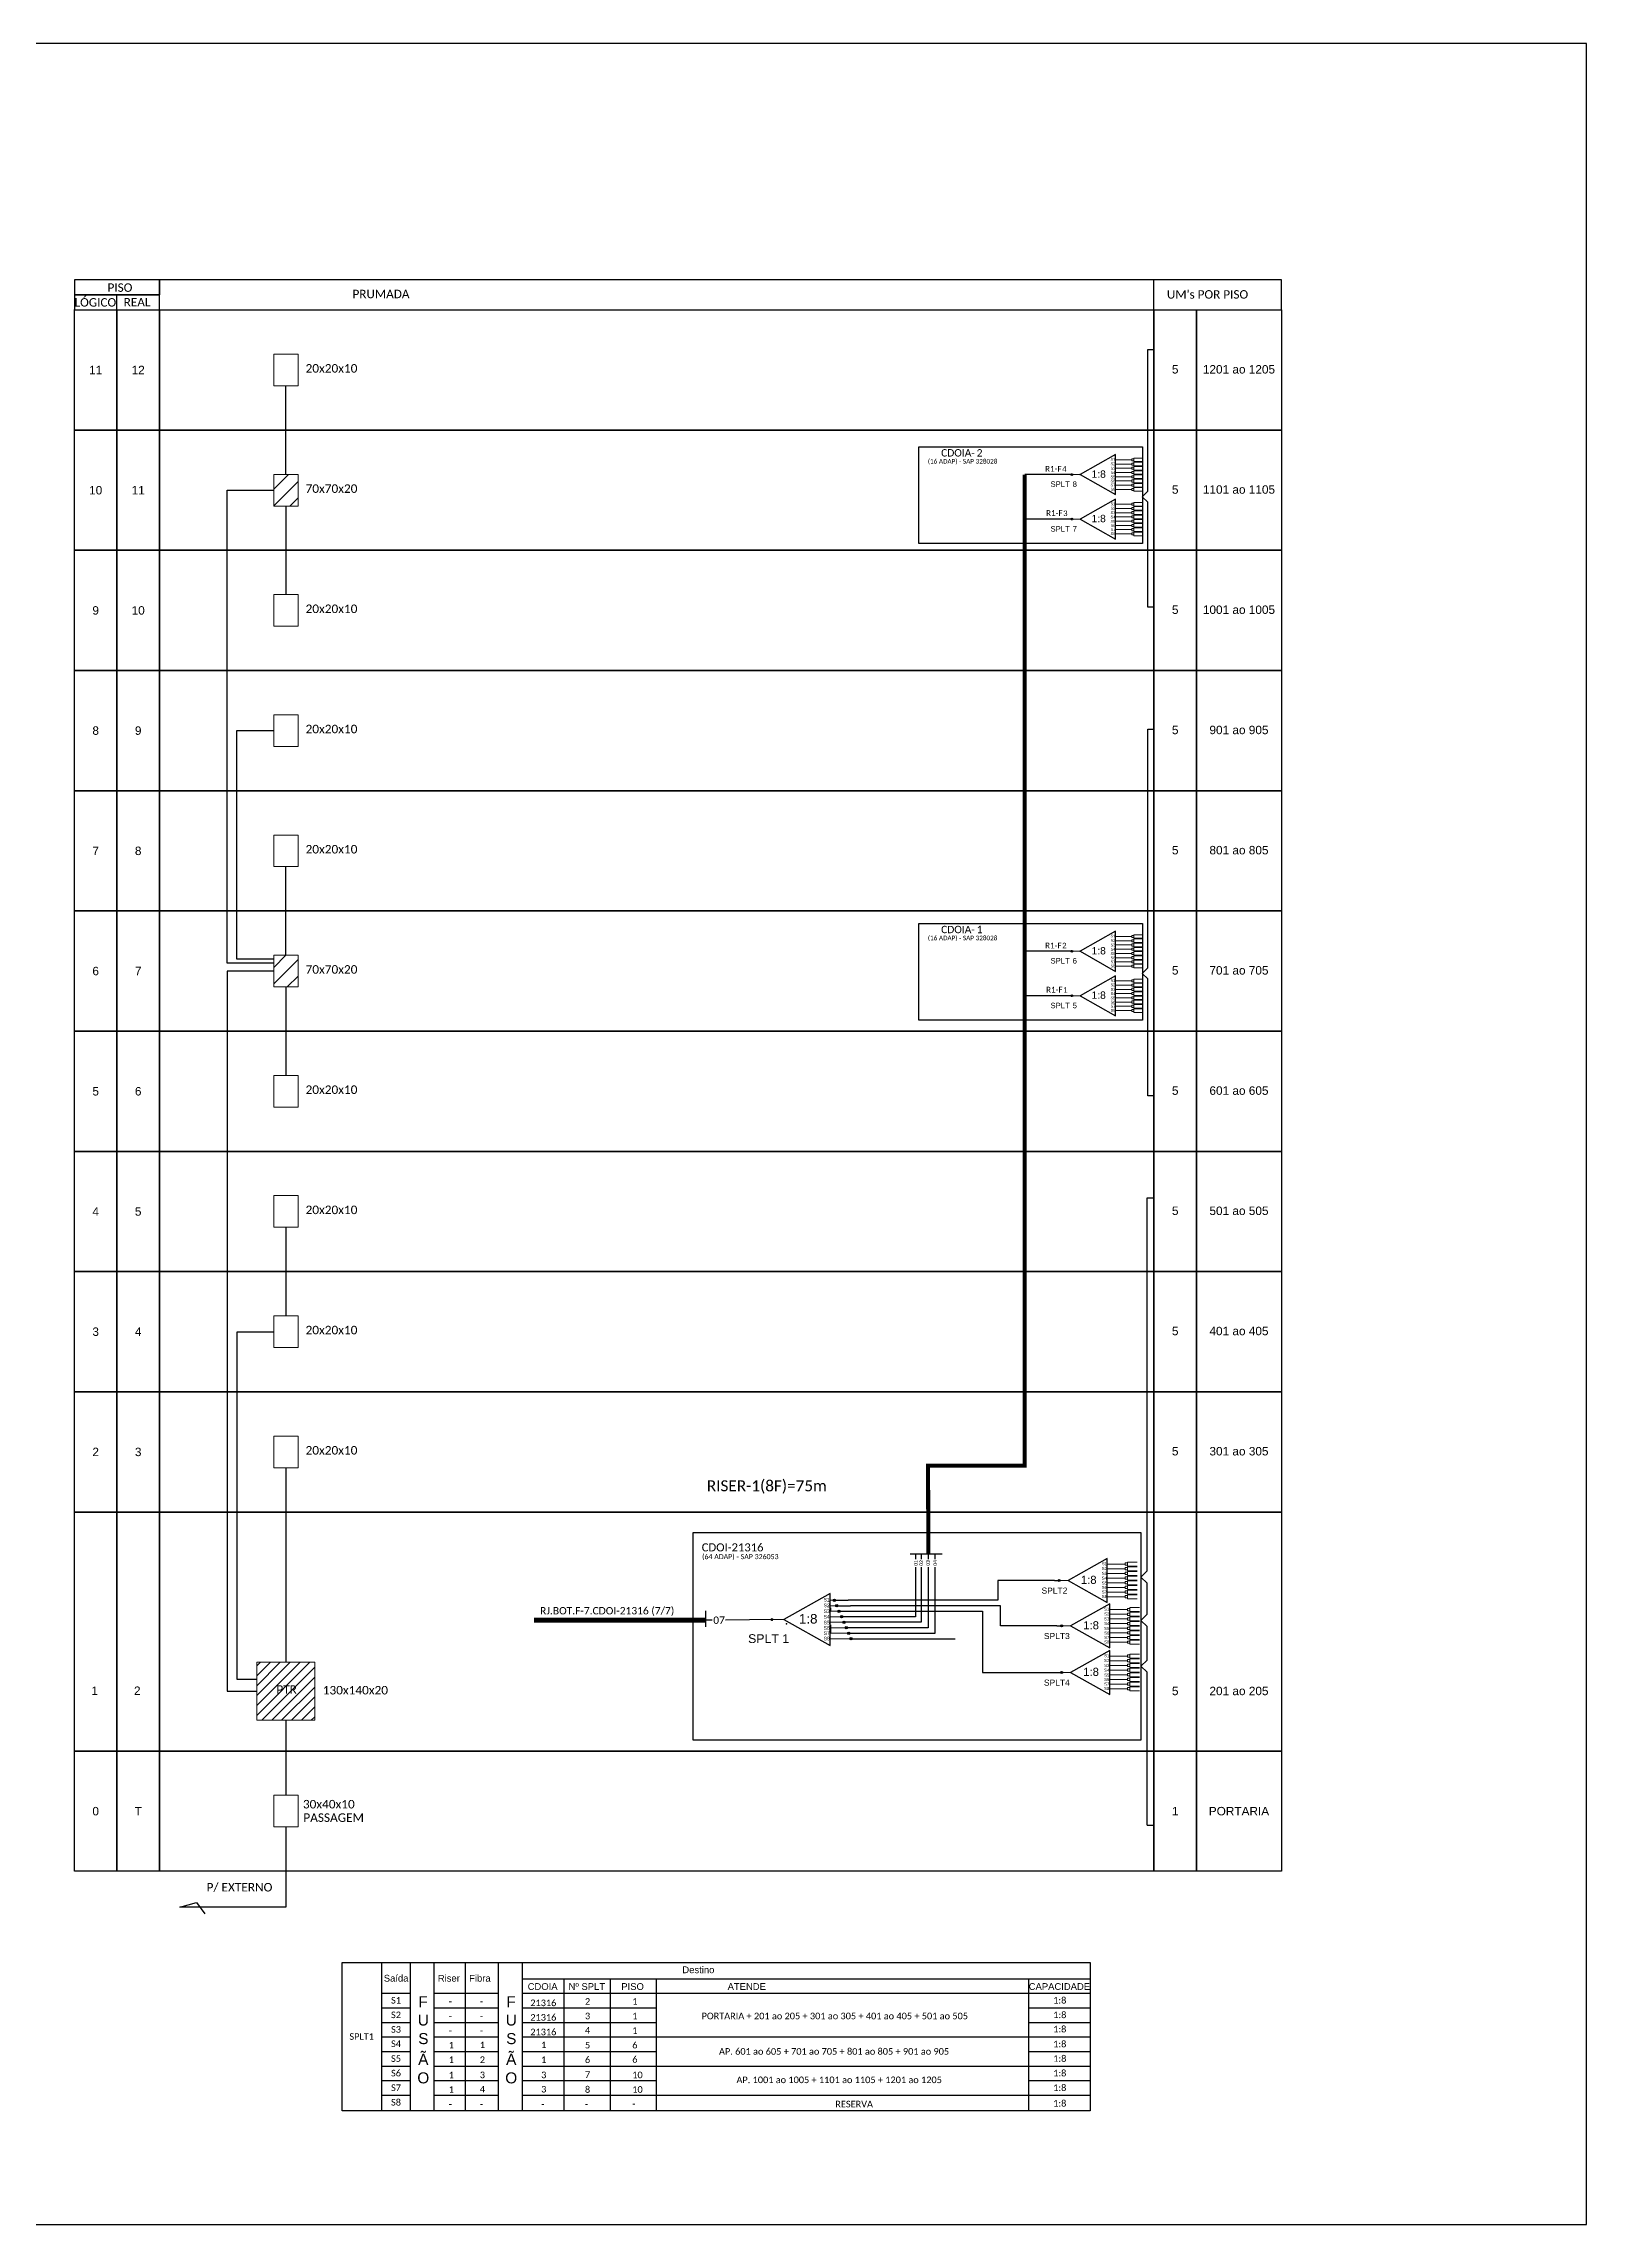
# Model space of a CAD drawing. Extents: x -89 to 749, y 705 to 1299.
# Drawn here: x 329 to 749, y 705 to 1299 of the extents above; entities that cross this region are included whole.
import ezdxf
from ezdxf.enums import TextEntityAlignment as Align

# ---------------------------------------------------------------- set-up
doc = ezdxf.new("R2010")
doc.units = 0
doc.styles.add('ARIAL', font='arial.ttf')
doc.styles.get("Standard").update_dxf_attribs({"font": 'arial.ttf'})
doc.styles.add('WMF-Calibri0', font='calibri.ttf')
doc.linetypes.add('RESERVA', pattern='A,0.5,-0.15,["RESERVA",Standard,S=0.18,R=0,X=0,Y=-0.1],-1.3', length=1.95)

# ---------------------------------------------------------------- blocks, each defined once
blk = doc.blocks.new('SPLT_1-8_SC-APC')
at = {"color": 1}
blk.add_lwpolyline([(-7.37, -2.1), (-17.04, -7.55), (-7.37, -13), (-7.37, -2.1)], dxfattribs=at)
at = {"color": 3, "lineweight": 0}
for points in [[(-2.99, -3.51), (-7.37, -3.51)], [(-7.37, -4.66), (-2.99, -4.66)], [(-2.41, -3.02), (-2.41, -4)], [(-2.41, -3.02), (0, -3.02)], [(-2.41, -4), (0, -4)], [(-2.41, -4.17), (-2.41, -5.16)], [(-2.41, -4.17), (0, -4.17)], [(-2.41, -5.16), (0, -5.16)], [(-2.41, -5.32), (-2.41, -6.31)], [(-2.41, -5.32), (0, -5.32)], [(-7.37, -5.82), (-2.99, -5.82)], [(-7.37, -6.97), (-2.99, -6.97)], [(-7.37, -8.12), (-2.99, -8.12)], [(-7.37, -9.28), (-2.99, -9.28)], [(-7.37, -10.43), (-2.99, -10.43)], [(-2.41, -6.31), (0, -6.31)], [(-2.41, -6.48), (-2.41, -7.46)], [(-2.41, -6.48), (0, -6.48)], [(-2.41, -7.46), (0, -7.46)], [(-2.41, -7.63), (-2.41, -8.62)], [(-2.41, -7.63), (0, -7.63)], [(-2.41, -8.62), (0, -8.62)], [(-2.41, -8.78), (-2.41, -9.77)], [(-2.41, -8.78), (0, -8.78)], [(-2.41, -9.77), (0, -9.77)], [(-2.41, -9.94), (-2.41, -10.92)], [(-2.41, -9.94), (0, -9.94)], [(-7.37, -11.58), (-2.99, -11.58)], [(-2.41, -10.92), (0, -10.92)], [(-2.41, -11.09), (-2.41, -12.08)], [(-2.41, -11.09), (0, -11.09)], [(-2.41, -12.08), (0, -12.08)]]:
    blk.add_lwpolyline(points, dxfattribs=at)
for points in [[(-2.99, -3.22), (-2.41, -3.22), (-2.41, -3.8), (-2.99, -3.8)], [(-2.99, -4.38), (-2.41, -4.38), (-2.41, -4.95), (-2.99, -4.95)], [(-2.99, -5.53), (-2.41, -5.53), (-2.41, -6.1), (-2.99, -6.1)], [(-2.99, -6.68), (-2.41, -6.68), (-2.41, -7.26), (-2.99, -7.26)], [(-2.99, -7.84), (-2.41, -7.84), (-2.41, -8.41), (-2.99, -8.41)], [(-2.99, -8.99), (-2.41, -8.99), (-2.41, -9.56), (-2.99, -9.56)], [(-2.99, -10.14), (-2.41, -10.14), (-2.41, -10.72), (-2.99, -10.72)], [(-2.99, -11.3), (-2.41, -11.3), (-2.41, -11.87), (-2.99, -11.87)]]:
    blk.add_lwpolyline(points, close=True, dxfattribs=at)
at = {"color": 1, "lineweight": 0}
blk.add_lwpolyline([(-17.04, -7.55), (-19.26, -7.55)], dxfattribs=at)
at = {"color": 1, "style": 'ARIAL'}
for s, height, p in [('S1', 0.75, (-8.74, -3.78)), ('S2', 0.75, (-8.74, -4.97)), ('1:8', 2, (-13.91, -8.4)), ('S3', 0.75, (-8.74, -6.18)), ('S4', 0.75, (-8.74, -7.36)), ('S5', 0.75, (-8.74, -8.57)), ('S6', 0.75, (-8.74, -9.69)), ('S7', 0.75, (-8.74, -10.78)), ('S8', 0.75, (-8.74, -11.9))]:
    blk.add_text(s, height=height, dxfattribs=at).set_placement(p)
blk = doc.blocks.new('SPLT_1-8_DIV_DIR')
h = blk.add_hatch(color=3)
h.dxf.hatch_style = 1
edge = h.paths.add_edge_path()
edge.add_arc((12.77, 4.04), 0.242, 0, 360)
h = blk.add_hatch(color=3)
h.dxf.hatch_style = 1
edge = h.paths.add_edge_path()
edge.add_arc((13.27, 2.88), 0.242, 0, 360)
h = blk.add_hatch(color=3)
h.dxf.hatch_style = 1
edge = h.paths.add_edge_path()
edge.add_arc((13.77, 1.73), 0.242, 0, 360)
h = blk.add_hatch(color=3)
h.dxf.hatch_style = 1
edge = h.paths.add_edge_path()
edge.add_arc((14.27, 0.58), 0.242, 0, 360)
h = blk.add_hatch(color=3)
h.dxf.hatch_style = 1
edge = h.paths.add_edge_path()
edge.add_arc((14.77, -0.58), 0.242, 0, 360)
h = blk.add_hatch(color=3)
h.dxf.hatch_style = 1
edge = h.paths.add_edge_path()
edge.add_arc((15.27, -1.73), 0.242, 0, 360)
h = blk.add_hatch(color=3)
h.dxf.hatch_style = 1
edge = h.paths.add_edge_path()
edge.add_arc((15.77, -2.88), 0.242, 0, 360)
h = blk.add_hatch(color=3)
h.dxf.hatch_style = 1
edge = h.paths.add_edge_path()
edge.add_arc((16.27, -4.04), 0.242, 0, 360)
at = {"color": 1}
blk.add_lwpolyline([(11.89, 5.45), (2.22, 0), (11.89, -5.45), (11.89, 5.45)], dxfattribs=at)
at = {"color": 1, "lineweight": 0}
blk.add_lwpolyline([(2.22, 0), (0, 0)], dxfattribs=at)
at = {"color": 7, "lineweight": 0}
for points in [[(12.77, 4.04), (11.89, 4.04)], [(11.89, 2.88), (13.27, 2.88)], [(11.89, 1.73), (13.77, 1.73)], [(11.89, 0.58), (14.27, 0.58)], [(11.89, -0.58), (14.77, -0.58)], [(11.89, -1.73), (15.27, -1.73)], [(11.89, -2.88), (15.77, -2.88)], [(11.89, -4.04), (16.27, -4.04)]]:
    blk.add_lwpolyline(points, dxfattribs=at)
at = {"color": 3}
for centre in [(12.77, 4.04), (13.27, 2.88), (13.77, 1.73), (14.27, 0.58), (14.77, -0.58), (15.27, -1.73), (15.77, -2.88), (16.27, -4.04)]:
    blk.add_circle(centre, 0.242, dxfattribs=at)
at = {"color": 1, "style": 'ARIAL'}
for s, height, p in [('1:8', 2, (5.35, -0.85)), ('S1', 0.75, (10.52, 3.77)), ('S2', 0.75, (10.52, 2.58)), ('S3', 0.75, (10.52, 1.37)), ('S4', 0.75, (10.52, 0.19)), ('S5', 0.75, (10.52, -1.02)), ('S6', 0.75, (10.52, -2.14)), ('S7', 0.75, (10.52, -3.24)), ('S8', 0.75, (10.52, -4.36))]:
    blk.add_text(s, height=height, dxfattribs=at).set_placement(p)

msp = doc.modelspace()

# ---------------------------------------------------------------- hatches: boundary and pattern name
h = msp.add_hatch()
h.set_pattern_fill('ANSI31', color=1, style=0)
h.paths.add_polyline_path([(398.47, 1181.69), (391.85, 1181.69), (391.85, 1173.07), (398.47, 1173.07)])
h.paths.add_polyline_path([(398.47, 1050.72), (391.85, 1050.72), (391.85, 1042.1), (398.47, 1042.1)])
h.paths.add_polyline_path([(400.12, 1176.05), (415.23, 1176.05), (415.23, 1179.58), (400.12, 1179.58)], flags=9)
h.paths.add_polyline_path([(400.12, 1045.07), (415.23, 1045.07), (415.23, 1048.61), (400.12, 1048.61)], flags=9)
h = msp.add_hatch(color=3)
h.dxf.hatch_style = 1
edge = h.paths.add_edge_path()
edge.add_arc((609.18, 1181.62), 0.256, 0, 360)
h = msp.add_hatch(color=3)
h.dxf.hatch_style = 1
edge = h.paths.add_edge_path()
edge.add_arc((609.18, 1169.53), 0.256, 0, 360)
h = msp.add_hatch(color=3)
h.dxf.hatch_style = 1
edge = h.paths.add_edge_path()
edge.add_arc((609.18, 1051.78), 0.256, 0, 360)
h = msp.add_hatch(color=3)
h.dxf.hatch_style = 1
edge = h.paths.add_edge_path()
edge.add_arc((609.18, 1039.69), 0.256, 0, 360)
h = msp.add_hatch(color=3)
h.dxf.hatch_style = 1
edge = h.paths.add_edge_path()
edge.add_arc((605.73, 880.43), 0.282, 0, 360)
h = msp.add_hatch(color=3)
h.dxf.hatch_style = 1
edge = h.paths.add_edge_path()
edge.add_arc((527.49, 869.76), 0.41, 0, 360)
h = msp.add_hatch(color=3)
h.dxf.hatch_style = 1
edge = h.paths.add_edge_path()
edge.add_arc((606.38, 868.05), 0.282, 0, 360)
h = msp.add_hatch()
h.set_pattern_fill('ANSI31', color=1, scale=0.6)
h.set_pattern_definition([(45, (-82.9203, 3490.5365), (-1.3470384, 1.3470384), [])])
h.paths.add_polyline_path([(403.06, 858.13), (387.26, 858.13), (387.26, 842.32), (403.06, 842.32)])
h.paths.add_polyline_path([(391.99, 848.96), (398.8, 848.96), (398.8, 852.43), (391.99, 852.43)], flags=24)
h = msp.add_hatch(color=3)
h.dxf.hatch_style = 1
edge = h.paths.add_edge_path()
edge.add_arc((606.38, 855.37), 0.282, 0, 360)

# ---------------------------------------------------------------- linework, layer by layer
at = {"color": 5}
for p, q in [((565.13, 887.64), (573.89, 887.64)), ((544.49, 875.02), (548.23, 875.02)), ((589.7, 873.52), (548.88, 873.52)), ((589.7, 868.05), (589.7, 873.52)), ((605.06, 868.05), (589.7, 868.05))]:
    msp.add_line(p, q, dxfattribs=at)
at = {"color": 7}
for p, q in [((410.5, 776.37), (614.16, 776.37)), ((410.5, 735.95), (410.5, 776.37)), ((421.16, 776.37), (421.16, 735.95)), ((429.04, 776.37), (429.04, 735.95)), ((435.51, 735.95), (435.51, 776.37)), ((443.97, 776.37), (443.97, 735.95)), ((452.98, 776.37), (452.98, 735.95)), ((459.46, 776.37), (459.46, 735.95)), ((614.16, 776.37), (614.16, 735.95)), ((421.16, 767.99), (429.04, 767.99)), ((435.51, 767.99), (452.98, 767.99)), ((459.46, 771.95), (614.16, 771.95)), ((459.46, 767.99), (614.16, 767.99)), ((470.86, 771.95), (470.86, 735.95)), ((483.44, 771.95), (483.44, 735.95)), ((495.98, 771.95), (495.98, 735.95)), ((597.37, 771.95), (597.37, 735.95)), ((421.16, 764.02), (429.04, 764.02)), ((435.51, 764.02), (452.98, 764.02)), ((459.46, 764.02), (495.98, 764.02)), ((597.37, 764.02), (614.16, 764.02)), ((421.16, 760.05), (429.04, 760.05)), ((421.16, 756.08), (429.04, 756.08)), ((435.51, 760.05), (452.98, 760.05)), ((435.51, 756.08), (452.98, 756.08)), ((459.46, 760.05), (495.98, 760.05)), ((459.46, 756.08), (614.16, 756.08)), ((597.37, 760.05), (614.16, 760.05)), ((421.16, 752.11), (429.04, 752.11)), ((435.51, 752.11), (452.98, 752.11)), ((459.46, 752.11), (495.98, 752.11)), ((597.37, 752.11), (614.16, 752.11)), ((421.16, 748.14), (429.04, 748.14)), ((421.16, 744.18), (429.04, 744.18)), ((435.51, 748.14), (452.98, 748.14)), ((435.51, 744.18), (452.98, 744.18)), ((459.46, 748.14), (614.16, 748.14)), ((459.46, 744.18), (495.98, 744.18)), ((597.37, 744.18), (614.16, 744.18)), ((421.16, 740.21), (429.04, 740.21)), ((435.51, 740.21), (452.98, 740.21)), ((459.46, 740.21), (614.16, 740.21)), ((614.16, 735.95), (410.5, 735.95))]:
    msp.add_line(p, q, dxfattribs=at)
for points in [[(-89.32, 705.02), (749.25, 705.02), (749.25, 1299.02), (-89.32, 1299.02), (-89.32, 705.02)], [(349.17, 1226.5), (349.17, 1230.61)], [(360.74, 1226.5), (666.27, 1226.5), (666.27, 1234.72), (360.74, 1234.72), (360.74, 1234.72), (360.74, 1230.61)], [(631.51, 1226.5), (631.51, 1234.72)], [(543.41, 872.95), (543.41, 872.06)]]:
    msp.add_lwpolyline(points)
for points in [[(337.59, 1230.61), (360.74, 1230.61), (360.74, 1234.72), (337.59, 1234.72)], [(337.59, 1226.5), (360.74, 1226.5), (360.74, 1230.61), (337.59, 1230.61)]]:
    msp.add_lwpolyline(points, close=True)
for points in [[(337.59, 1226.5), (349.17, 1226.5), (349.17, 1193.76), (337.59, 1193.76)], [(349.17, 1226.5), (360.74, 1226.5), (360.74, 1193.76), (349.17, 1193.76)], [(360.74, 1226.5), (631.51, 1226.5), (631.51, 1193.76), (360.74, 1193.76)], [(631.51, 1226.5), (643.09, 1226.5), (643.09, 1193.76), (631.51, 1193.76)], [(643.09, 1226.5), (666.23, 1226.5), (666.23, 1193.76), (643.09, 1193.76)], [(337.59, 1193.76), (349.17, 1193.76), (349.17, 1161.01), (337.59, 1161.01)], [(349.17, 1193.76), (360.74, 1193.76), (360.74, 1161.01), (349.17, 1161.01)], [(360.74, 1193.76), (631.51, 1193.76), (631.51, 1161.01), (360.74, 1161.01)], [(631.51, 1193.76), (643.09, 1193.76), (643.09, 1161.01), (631.51, 1161.01)], [(643.09, 1193.76), (666.23, 1193.76), (666.23, 1161.01), (643.09, 1161.01)], [(337.59, 1161.01), (349.17, 1161.01), (349.17, 1128.27), (337.59, 1128.27)], [(349.17, 1161.01), (360.74, 1161.01), (360.74, 1128.27), (349.17, 1128.27)], [(360.74, 1161.01), (631.51, 1161.01), (631.51, 1128.27), (360.74, 1128.27)], [(631.51, 1161.01), (643.09, 1161.01), (643.09, 1128.27), (631.51, 1128.27)], [(643.09, 1161.01), (666.23, 1161.01), (666.23, 1128.27), (643.09, 1128.27)], [(337.59, 1128.27), (349.17, 1128.27), (349.17, 1095.52), (337.59, 1095.52)], [(349.17, 1128.27), (360.74, 1128.27), (360.74, 1095.52), (349.17, 1095.52)], [(360.74, 1128.27), (631.51, 1128.27), (631.51, 1095.52), (360.74, 1095.52)], [(631.51, 1128.27), (643.09, 1128.27), (643.09, 1095.52), (631.51, 1095.52)], [(643.09, 1128.27), (666.23, 1128.27), (666.23, 1095.52), (643.09, 1095.52)], [(337.59, 1095.52), (349.17, 1095.52), (349.17, 1062.78), (337.59, 1062.78)], [(349.17, 1095.52), (360.74, 1095.52), (360.74, 1062.78), (349.17, 1062.78)], [(360.74, 1095.52), (631.51, 1095.52), (631.51, 1062.78), (360.74, 1062.78)], [(631.51, 1095.52), (643.09, 1095.52), (643.09, 1062.78), (631.51, 1062.78)], [(643.09, 1095.52), (666.23, 1095.52), (666.23, 1062.78), (643.09, 1062.78)], [(337.59, 1062.78), (349.17, 1062.78), (349.17, 1030.04), (337.59, 1030.04)], [(349.17, 1062.78), (360.74, 1062.78), (360.74, 1030.04), (349.17, 1030.04)], [(360.74, 1062.78), (631.51, 1062.78), (631.51, 1030.04), (360.74, 1030.04)], [(631.51, 1062.78), (643.09, 1062.78), (643.09, 1030.04), (631.51, 1030.04)], [(643.09, 1062.78), (666.23, 1062.78), (666.23, 1030.04), (643.09, 1030.04)], [(337.59, 1030.04), (349.17, 1030.04), (349.17, 997.29), (337.59, 997.29)], [(349.17, 1030.04), (360.74, 1030.04), (360.74, 997.29), (349.17, 997.29)], [(360.74, 1030.04), (631.51, 1030.04), (631.51, 997.29), (360.74, 997.29)], [(631.51, 1030.04), (643.09, 1030.04), (643.09, 997.29), (631.51, 997.29)], [(643.09, 1030.04), (666.23, 1030.04), (666.23, 997.29), (643.09, 997.29)], [(337.59, 997.29), (349.17, 997.29), (349.17, 964.55), (337.59, 964.55)], [(349.17, 997.29), (360.74, 997.29), (360.74, 964.55), (349.17, 964.55)], [(360.74, 997.29), (631.51, 997.29), (631.51, 964.55), (360.74, 964.55)], [(631.51, 997.29), (643.09, 997.29), (643.09, 964.55), (631.51, 964.55)], [(643.09, 997.29), (666.23, 997.29), (666.23, 964.55), (643.09, 964.55)], [(337.59, 964.55), (349.17, 964.55), (349.17, 931.81), (337.59, 931.81)], [(349.17, 964.55), (360.74, 964.55), (360.74, 931.81), (349.17, 931.81)], [(360.74, 964.55), (631.51, 964.55), (631.51, 931.81), (360.74, 931.81)], [(631.51, 964.55), (643.09, 964.55), (643.09, 931.81), (631.51, 931.81)], [(643.09, 964.55), (666.23, 964.55), (666.23, 931.81), (643.09, 931.81)], [(337.59, 931.81), (349.17, 931.81), (349.17, 899.06), (337.59, 899.06)], [(349.17, 931.81), (360.74, 931.81), (360.74, 899.06), (349.17, 899.06)], [(360.74, 931.81), (631.51, 931.81), (631.51, 899.06), (360.74, 899.06)], [(631.51, 931.81), (643.09, 931.81), (643.09, 899.06), (631.51, 899.06)], [(643.09, 931.81), (666.23, 931.81), (666.23, 899.06), (643.09, 899.06)], [(337.59, 899.06), (349.17, 899.06), (349.17, 833.95), (337.59, 833.95)], [(349.17, 899.06), (360.74, 899.06), (360.74, 833.95), (349.17, 833.95)], [(360.74, 899.06), (631.51, 899.06), (631.51, 833.95), (360.74, 833.95)], [(631.51, 899.06), (643.09, 899.06), (643.09, 833.95), (631.51, 833.95)], [(643.09, 899.06), (666.23, 899.06), (666.23, 833.95), (643.09, 833.95)], [(337.59, 833.95), (349.17, 833.95), (349.17, 801.2), (337.59, 801.2)], [(349.17, 833.95), (360.74, 833.95), (360.74, 801.2), (349.17, 801.2)], [(360.74, 833.95), (631.51, 833.95), (631.51, 801.2), (360.74, 801.2)], [(631.51, 833.95), (643.09, 833.95), (643.09, 801.2), (631.51, 801.2)], [(643.09, 833.95), (666.23, 833.95), (666.23, 801.2), (643.09, 801.2)]]:
    msp.add_lwpolyline(points, close=True, dxfattribs=at)
at = {"color": 0, "lineweight": 0}
for points in [[(391.85, 1214.44), (398.47, 1214.44), (398.47, 1205.82), (391.85, 1205.82)], [(391.85, 1148.95), (398.47, 1148.95), (398.47, 1140.33), (391.85, 1140.33)], [(391.85, 1116.21), (398.47, 1116.21), (398.47, 1107.59), (391.85, 1107.59)], [(391.85, 1083.46), (398.47, 1083.46), (398.47, 1074.84), (391.85, 1074.84)], [(391.85, 1017.97), (398.47, 1017.97), (398.47, 1009.35), (391.85, 1009.35)], [(391.85, 985.23), (398.47, 985.23), (398.47, 976.61), (391.85, 976.61)], [(391.85, 952.49), (398.47, 952.49), (398.47, 943.87), (391.85, 943.87)], [(391.85, 919.74), (398.47, 919.74), (398.47, 911.12), (391.85, 911.12)], [(391.85, 821.89), (398.47, 821.89), (398.47, 813.27), (391.85, 813.27)]]:
    msp.add_lwpolyline(points, close=True, dxfattribs=at)
at = {"color": 3}
for points in [[(631.51, 1145.48), (629.86, 1145.48), (629.86, 1174.1), (628.29, 1175.61), (629.86, 1177.11), (629.86, 1215.67), (631.51, 1215.67)], [(395.16, 1181.69), (395.16, 1205.82)], [(391.85, 1048.58), (379.21, 1048.58), (379.21, 1177.38), (391.85, 1177.38)], [(395.16, 1173.07), (395.16, 1148.95)], [(391.85, 1049.67), (381.81, 1049.67), (381.81, 1111.9), (391.85, 1111.9)], [(631.51, 1012.41), (629.86, 1012.41), (629.86, 1044.26), (628.29, 1045.77), (629.86, 1047.28), (629.86, 1112.32), (631.51, 1112.32)], [(395.16, 1050.72), (395.16, 1074.84)], [(391.85, 1046.41), (379.21, 1046.41), (379.21, 850.23), (387.26, 850.23)], [(395.16, 1042.1), (395.16, 1017.97)], [(629.7, 877.41), (629.7, 879.68), (627.97, 881.34), (629.7, 883), (629.7, 984.61), (631.51, 984.61)], [(395.16, 976.61), (395.16, 952.49)], [(387.26, 853.46), (381.94, 853.46), (381.94, 948.18), (391.85, 948.18)], [(395.16, 911.12), (395.16, 858.13)], [(604.41, 880.43), (605.73, 880.43)], [(629.7, 861.65), (629.69, 867.88), (627.97, 869.54), (629.69, 871.2), (629.69, 877.41), (629.7, 877.41)], [(511.27, 869.63), (509.49, 869.63)], [(527.9, 869.78), (514.89, 869.64)], [(629.7, 813.8), (629.7, 855.42), (627.97, 857.08), (629.7, 858.74), (629.7, 861.65)], [(395.16, 842.32), (395.16, 821.89)], [(629.7, 813.8), (631.51, 813.8)]]:
    msp.add_lwpolyline(points, dxfattribs=at)
at = {"color": 1}
for points in [[(628.44, 1165.27), (628.44, 1165.27), (628.44, 1162.9), (567.47, 1162.9), (567.47, 1189.17), (575.31, 1189.17)], [(628.44, 1035.44), (628.44, 1035.44), (628.44, 1033.06), (567.47, 1033.06), (567.47, 1059.33), (575.31, 1059.33)], [(509.49, 867.77), (509.49, 872.14)], [(543.41, 868.31), (543.41, 866.24)], [(395.16, 813.27), (395.16, 791.47), (366.33, 791.47), (370.79, 792.7), (373.08, 789.58)]]:
    msp.add_lwpolyline(points, dxfattribs=at)
for points in [[(567.47, 1189.17), (628.44, 1189.17), (628.44, 1162.9), (567.47, 1162.9)], [(567.47, 1059.33), (628.44, 1059.33), (628.44, 1033.06), (567.47, 1033.06)], [(506.08, 893.47), (627.97, 893.47), (627.97, 836.96), (506.08, 836.96)]]:
    msp.add_lwpolyline(points, close=True, dxfattribs=at)
at = {"color": 5, "const_width": 1.1}
msp.add_lwpolyline([(596.35, 1181.62), (596.35, 911.66), (570.02, 911.66), (570.07, 887.64)], dxfattribs=at)
at = {"color": 1, "lineweight": 0}
for points in [[(391.85, 1181.69), (398.47, 1181.69), (398.47, 1173.07), (391.85, 1173.07)], [(391.85, 1050.72), (398.47, 1050.72), (398.47, 1042.1), (391.85, 1042.1)], [(387.26, 858.13), (403.06, 858.13), (403.06, 842.32), (387.26, 842.32)]]:
    msp.add_lwpolyline(points, close=True, dxfattribs=at)
at = {"color": 5}
for points in [[(609.18, 1181.62), (596.35, 1181.62)], [(609.18, 1169.53), (596.35, 1169.53)], [(609.18, 1051.78), (596.35, 1051.78)], [(609.18, 1039.69), (596.35, 1039.69)], [(566.62, 887.64), (566.62, 886.19)], [(568.15, 887.64), (568.15, 886.19)], [(570.07, 887.64), (570.07, 886.19)], [(571.99, 886.19), (571.99, 887.64)], [(566.62, 884.04), (566.62, 870.53), (546.44, 870.53)], [(568.15, 884.04), (568.15, 869.03), (547.09, 869.03)], [(570.07, 884.04), (570.07, 867.53), (547.74, 867.53)], [(604.41, 880.43), (589.05, 880.43), (589.05, 875.02), (548.23, 875.02)], [(548.39, 866.03), (571.99, 866.03), (571.99, 884.04)], [(544.18, 875.07), (544.18, 875.07)], [(545.14, 873.52), (548.88, 873.52)], [(545.79, 872.02), (584.82, 872.02), (584.82, 855.37), (606.1, 855.37)]]:
    msp.add_lwpolyline(points, dxfattribs=at)
at = {"color": 1, "const_width": 1.36}
msp.add_lwpolyline([(462.71, 869.64), (509.49, 869.63)], dxfattribs=at)
at = {"color": 2}
msp.add_lwpolyline([(605.06, 868.05), (606.38, 868.05)], dxfattribs=at)
at = {"color": 8, "linetype": 'RESERVA', "ltscale": 4}
msp.add_lwpolyline([(549.04, 864.53), (577.42, 864.53)], dxfattribs=at)
at = {"color": 3}
for centre, radius in [((609.18, 1181.62), 0.256), ((609.18, 1169.53), 0.256), ((609.18, 1051.78), 0.256), ((609.18, 1039.69), 0.256), ((605.73, 880.43), 0.282), ((606.38, 868.05), 0.282), ((606.38, 855.37), 0.282)]:
    msp.add_circle(centre, radius, dxfattribs=at)
at = {"color": 7}
for p in [(337.59, 1226.5), (337.59, 1193.76), (337.59, 1161.01), (337.59, 1128.27), (337.59, 1095.52), (337.59, 1062.78), (337.59, 1030.04), (337.59, 997.29), (337.59, 964.55), (337.59, 931.81), (337.59, 899.06), (337.59, 833.95)]:
    msp.add_point(p, dxfattribs=at)
for p in [(611.4, 1181.62), (611.4, 1051.78), (531.46, 868.58)]:
    msp.add_point(p)

# ---------------------------------------------------------------- block references
at = {"color": 3}
for p in [(628.44, 1189.17), (628.44, 1177.07), (628.44, 1059.33), (628.44, 1047.24)]:
    msp.add_blockref('SPLT_1-8_SC-APC', p, dxfattribs=at)
at = {"color": 3, "xscale": 1.1, "yscale": 1.1, "zscale": 1.1}
for p in [(626.92, 888.73), (627.57, 876.35), (627.57, 863.67)]:
    msp.add_blockref('SPLT_1-8_SC-APC', p, dxfattribs=at)
at = {"xscale": 1.3, "yscale": 1.3, "zscale": 1.3}
msp.add_blockref('SPLT_1-8_DIV_DIR', (527.9, 869.78), dxfattribs=at)

# ---------------------------------------------------------------- texts
at = {"style": 'WMF-Calibri0'}
for s, height, p in [('  LÓGICO', 2.3, (336.01, 1227.39)), ('     PISO', 2.3, (342.55, 1231.42)), ('    REAL', 2.3, (347.77, 1227.45)), ('PRUMADA', 2.3, (413.3, 1229.68)), ("UM's POR PISO", 2.3, (635.04, 1229.56)), ('20x20x10', 2.317, (400.53, 1209.41)), ('20x20x10', 2.317, (400.53, 1143.92)), ('20x20x10', 2.317, (400.53, 1111.18)), ('20x20x10', 2.317, (400.53, 1078.43)), ('20x20x10', 2.317, (400.53, 1012.94)), ('20x20x10', 2.317, (400.53, 980.2)), ('20x20x10', 2.317, (400.53, 947.46)), ('20x20x10', 2.317, (400.53, 914.71)), ('07', 2, (511.53, 868.6)), ('PTR', 2.317, (392.57, 849.55)), ('130x140x20', 2.317, (405.2, 849.37)), ('30x40x10', 2.317, (399.8, 818.32)), ('PASSAGEM', 2.317, (399.92, 814.66)), ('P/ EXTERNO', 2.317, (373.57, 795.7))]:
    msp.add_text(s, height=height, dxfattribs=at).set_placement(p)
at = {"color": 7, "style": 'ARIAL'}
for s, height, p in [('11', 2.3, (343.38, 1210.13)), ('12', 2.3, (354.95, 1210.13)), ('5', 2.3, (637.3, 1210.31)), ('1201 ao 1205', 2.3, (654.66, 1210.31)), ('10', 2.3, (343.38, 1177.38)), ('11', 2.3, (354.95, 1177.38)), ('5', 2.3, (637.3, 1177.57)), ('1101 ao 1105', 2.3, (654.66, 1177.57)), ('9', 2.3, (343.38, 1144.64)), ('10', 2.3, (354.95, 1144.64)), ('5', 2.3, (637.3, 1144.83)), ('1001 ao 1005', 2.3, (654.66, 1144.83)), ('8', 2.3, (343.38, 1111.9)), ('9', 2.3, (354.95, 1111.9)), ('5', 2.3, (637.3, 1112.08)), ('901 ao 905', 2.3, (654.66, 1112.08)), ('7', 2.3, (343.38, 1079.15)), ('8', 2.3, (354.95, 1079.15)), ('5', 2.3, (637.3, 1079.34)), ('801 ao 805', 2.3, (654.66, 1079.34)), ('6', 2.3, (343.38, 1046.41)), ('7', 2.3, (354.95, 1046.41)), ('5', 2.3, (637.3, 1046.6)), ('701 ao 705', 2.3, (654.66, 1046.6)), ('5', 2.3, (343.38, 1013.66)), ('6', 2.3, (354.95, 1013.66)), ('5', 2.3, (637.3, 1013.85)), ('601 ao 605', 2.3, (654.66, 1013.85)), ('4', 2.3, (343.38, 980.92)), ('5', 2.3, (354.95, 980.92)), ('5', 2.3, (637.3, 981.11)), ('501 ao 505', 2.3, (654.66, 981.11)), ('3', 2.3, (343.38, 948.18)), ('4', 2.3, (354.95, 948.18)), ('5', 2.3, (637.3, 948.36)), ('401 ao 405', 2.3, (654.66, 948.36)), ('2', 2.3, (343.38, 915.43)), ('3', 2.3, (354.95, 915.43)), ('5', 2.3, (637.3, 915.62)), ('301 ao 305', 2.3, (654.66, 915.62)), ('1', 2.3, (343.13, 850.38)), ('2', 2.3, (354.71, 850.38)), ('5', 2.3, (637.3, 850.32)), ('201 ao 205', 2.3, (654.66, 850.32)), ('0', 2.3, (343.38, 817.58)), ('T', 2.3, (354.95, 817.58)), ('1', 2.3, (637.3, 817.58)), ('PORTARIA', 2.3, (654.66, 817.58)), ('Saída', 1.84, (425.18, 772.07)), ('Riser', 1.84, (439.53, 772.07)), ('Fibra', 1.84, (447.99, 772.07)), ('Destino', 1.84, (507.47, 774.37)), ('CDOIA', 1.84, (465.07, 769.81)), ('Nº SPLT', 1.84, (477.1, 769.81)), ('PISO', 1.84, (489.56, 769.81)), ('ATENDE', 1.84, (520.65, 769.81)), ('CAPACIDADE', 1.84, (605.77, 769.81))]:
    msp.add_text(s, height=height, dxfattribs=at).set_placement(p, align=Align.MIDDLE_CENTER)
at = {"color": 1, "style": 'WMF-Calibri0'}
for s, height, p in [('CDOIA-', 2, (573.57, 1186.56)), ('2', 2, (583.25, 1186.56)), ('CDOIA-', 2, (573.57, 1056.72)), ('1', 2, (583.25, 1056.72)), ('70x70x20', 2.317, (400.53, 1045.69)), ('CDOI-21316', 2.2, (508.39, 888.33)), ('RJ.BOT.F-7.CDOI-21316 (7/7)', 2, (464.38, 871.17))]:
    msp.add_text(s, height=height, dxfattribs=at).set_placement(p)
for s, height, p in [('(16 ADAP) - SAP 328028', 1.25, (579.42, 1184.63)), ('(16 ADAP) - SAP 328028', 1.25, (579.42, 1054.79)), ('(64 ADAP) - SAP 326053', 1.375, (518.9, 886.22))]:
    msp.add_text(s, height=height, dxfattribs=at).set_placement(p, align=Align.CENTER)
at = {"color": 5, "style": 'WMF-Calibri0'}
for s, height, p in [('R1-F', 1.6, (601.86, 1182.41)), ('R1-F', 1.6, (602.13, 1170.36)), ('R1-F', 1.6, (601.86, 1052.57)), ('R1-F', 1.6, (602.13, 1040.53)), ('RISER-1(8F)=75m', 3, (509.78, 904.7))]:
    msp.add_text(s, height=height, dxfattribs=at).set_placement(p)
at = {"color": 5, "style": 'ARIAL'}
for s, p in [('4', (607.14, 1182.43)), ('3', (607.41, 1170.33)), ('2', (607.14, 1052.6)), ('1', (607.41, 1040.49))]:
    msp.add_text(s, height=1.5, dxfattribs=at).set_placement(p, align=Align.CENTER)
at = {"color": 10, "style": 'WMF-Calibri0'}
msp.add_text('70x70x20', height=2.317, dxfattribs=at).set_placement((400.53, 1176.66))
at = {"color": 7, "style": 'ARIAL'}
for s, p in [('SPLT', (605.96, 1178.29)), ('8', (609.96, 1178.29)), ('SPLT', (605.96, 1166.1)), ('7', (609.96, 1166.1)), ('SPLT', (605.96, 1048.45)), ('6', (609.96, 1048.45)), ('SPLT', (605.96, 1036.27)), ('5', (609.96, 1036.27))]:
    msp.add_text(s, height=1.5, dxfattribs=at).set_placement(p, align=Align.CENTER)
at = {"style": 'ARIAL'}
for s, p in [('01', (566.71, 885.2)), ('02', (568.17, 885.2)), ('03', (570, 885.2)), ('04', (571.92, 885.2))]:
    msp.add_text(s, height=0.992, rotation=90, dxfattribs=at).set_placement(p, align=Align.MIDDLE_CENTER)
for s, p in [('SPLT2', (604.42, 876.83)), ('SPLT3', (605.07, 864.45)), ('SPLT4', (605.07, 851.77))]:
    msp.add_text(s, height=1.65, dxfattribs=at).set_placement(p, align=Align.CENTER)
at = {"color": 7}
for s, height, style, p in [('SPLT 1', 2.4, 'ARIAL', (521.01, 863.37)), ('21316', 1.793, 'WMF-Calibri0', (461.72, 764.47)), ('2', 1.79, 'WMF-Calibri0', (476.6, 764.85)), ('1', 1.79, 'WMF-Calibri0', (489.48, 764.85)), ('-', 1.79, 'WMF-Calibri0', (439.51, 764.85)), ('-', 1.79, 'WMF-Calibri0', (439.51, 760.89)), ('-', 1.79, 'WMF-Calibri0', (447.97, 764.85)), ('-', 1.79, 'WMF-Calibri0', (447.97, 760.89)), ('21316', 1.793, 'WMF-Calibri0', (461.72, 760.51)), ('3', 1.79, 'WMF-Calibri0', (476.6, 760.89)), ('1', 1.79, 'WMF-Calibri0', (489.48, 760.89)), ('PORTARIA + 201 ao 205 + 301 ao 305 + 401 ao 405 + 501 ao 505', 1.7927, 'WMF-Calibri0', (508.34, 760.89)), ('-', 1.79, 'WMF-Calibri0', (439.51, 756.92)), ('1', 1.79, 'WMF-Calibri0', (439.51, 752.95)), ('-', 1.79, 'WMF-Calibri0', (447.97, 756.92)), ('1', 1.79, 'WMF-Calibri0', (447.97, 753.03)), ('21316', 1.793, 'WMF-Calibri0', (461.72, 756.54)), ('1', 1.79, 'WMF-Calibri0', (464.67, 753.03)), ('4', 1.79, 'WMF-Calibri0', (476.6, 757)), ('5', 1.79, 'WMF-Calibri0', (476.6, 752.95)), ('6', 1.79, 'WMF-Calibri0', (489.48, 752.95)), ('1', 1.79, 'WMF-Calibri0', (489.48, 756.92)), ('1', 1.79, 'WMF-Calibri0', (439.51, 748.98)), ('2', 1.79, 'WMF-Calibri0', (447.97, 748.98)), ('1', 1.79, 'WMF-Calibri0', (464.67, 748.98)), ('6', 1.79, 'WMF-Calibri0', (476.6, 748.98)), ('6', 1.79, 'WMF-Calibri0', (489.48, 749.06)), ('AP. 601 ao 605 + 701 ao 705 + 801 ao 805 + 901 ao 905', 1.7927, 'WMF-Calibri0', (513.09, 751.24)), ('1', 1.79, 'WMF-Calibri0', (439.51, 744.84)), ('1', 1.79, 'WMF-Calibri0', (439.51, 740.87)), ('4', 1.79, 'WMF-Calibri0', (447.97, 740.95)), ('3', 1.79, 'WMF-Calibri0', (447.97, 744.84)), ('3', 1.79, 'WMF-Calibri0', (464.67, 744.84)), ('3', 1.79, 'WMF-Calibri0', (464.67, 740.95)), ('8', 1.79, 'WMF-Calibri0', (476.6, 740.87)), ('7', 1.79, 'WMF-Calibri0', (476.6, 744.92)), ('10', 1.793, 'WMF-Calibri0', (489.48, 744.84)), ('10', 1.793, 'WMF-Calibri0', (489.48, 740.87)), ('AP. 1001 ao 1005 + 1101 ao 1105 + 1201 ao 1205', 1.7927, 'WMF-Calibri0', (517.85, 743.5)), ('-', 1.79, 'WMF-Calibri0', (439.51, 736.9)), ('-', 1.79, 'WMF-Calibri0', (447.97, 736.9)), ('-', 1.79, 'WMF-Calibri0', (464.67, 736.9)), ('-', 1.79, 'WMF-Calibri0', (476.6, 736.9)), ('-', 1.79, 'WMF-Calibri0', (489.48, 736.98)), ('RESERVA', 1.793, 'WMF-Calibri0', (544.76, 736.9))]:
    msp.add_text(s, height=height, dxfattribs=dict(at, style=style)).set_placement(p)
at = {"color": 7, "linetype": 'Continuous', "style": 'ARIAL'}
for s, p in [('F', (431.23, 764.18)), ('F', (455.17, 764.18)), ('U', (431.08, 759.18)), ('U', (455.02, 759.18)), ('S', (431.2, 754.13)), ('S', (455.14, 754.13)), ('Ã', (431.18, 748.48)), ('Ã', (455.12, 748.48)), ('O', (430.95, 743.43)), ('O', (454.89, 743.43))]:
    msp.add_text(s, height=3, dxfattribs=at).set_placement(p)
at = {"color": 7, "lineweight": 0, "style": 'WMF-Calibri0', "flags": 8}
for tag, p, s in [('S1', (423.8, 765.17), 'S1'), ('1:8', (604.08, 765.17), '1:8'), ('S2', (423.8, 761.2), 'S2'), ('1:8', (604.08, 761.2), '1:8'), ('SPLT1', (412.46, 755.3), 'XX'), ('S3', (423.8, 757.23), 'S3'), ('S4', (423.8, 753.34), 'S4'), ('1:8', (604.08, 757.31), '1:8'), ('1:8', (604.08, 753.26), '1:8'), ('S5', (423.8, 749.3), 'S5'), ('1:8', (604.08, 749.3), '1:8'), ('S6', (423.8, 745.33), 'S6'), ('S7', (423.8, 741.36), 'S7'), ('1:8', (604.08, 745.33), '1:8'), ('1:8', (604.08, 741.36), '1:8'), ('S8', (423.8, 737.39), 'S8'), ('1:8', (604.08, 737.1), '1:8')]:
    msp.add_attdef(tag, p, s, height=1.793, dxfattribs=at)

doc.saveas('drawing.dxf')
